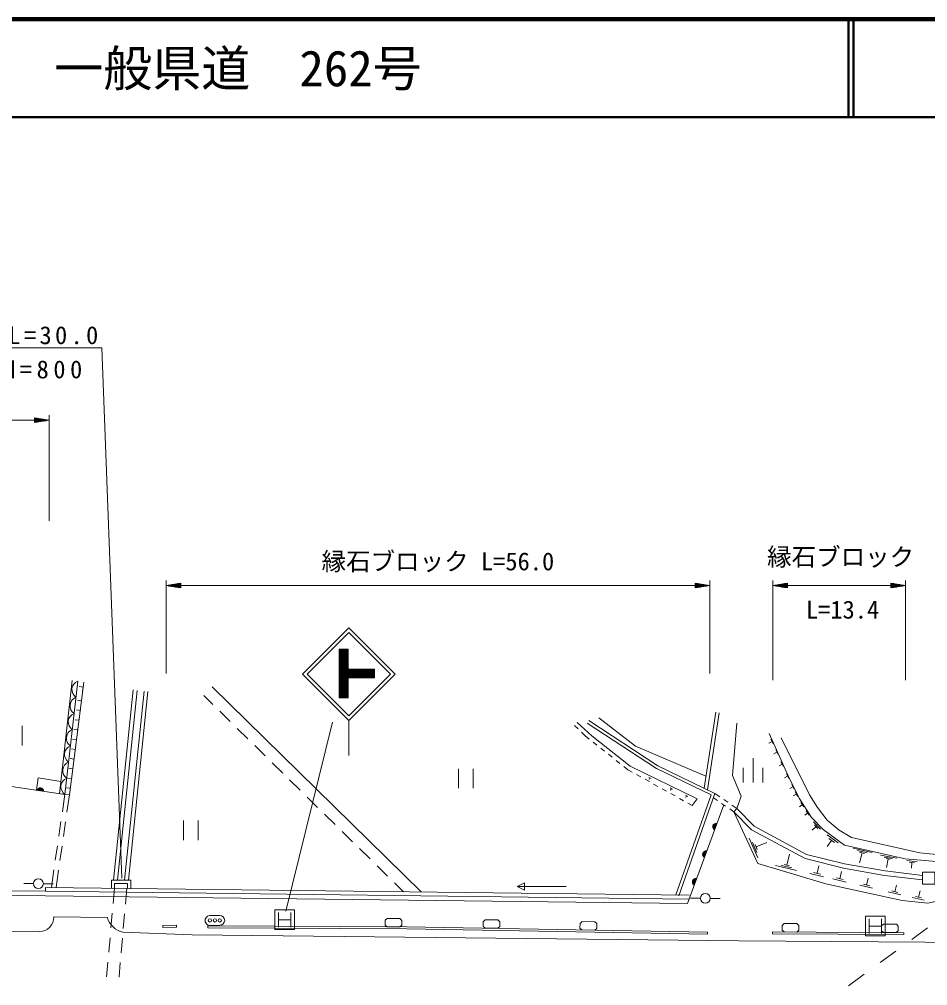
# Model space of a CAD drawing. Units: millimetres, scale not verified. Extents: x 40000 to 680000, y 20000 to 380000.
# Drawn here: x 213178 to 305808, y 281396 to 380000 of the extents above; entities that cross this region are included whole.
import ezdxf
from ezdxf.enums import TextEntityAlignment as Align

# ---------------------------------------------------------------- set-up
doc = ezdxf.new("R2010")
doc.units = ezdxf.units.MM
doc.header["$LTSCALE"] = 1000
for name, color, linetype, lineweight in [('M-BGD', 7, 'Continuous', 13), ('M-STR-HTXT', 7, 'Continuous', 13), ('M-STR-STR1', 1, 'Continuous', 13), ('M-STR-STRC', 7, 'Continuous', 13), ('M-STR-STRD', 7, 'Continuous', 13), ('M-TTL', 2, 'Continuous', 140), ('M-TTL-LINE', 7, 'Continuous', 50)]:
    doc.layers.add(name, color=color, linetype=linetype, lineweight=lineweight)
doc.layers.add('M-TTL-TXT', color=7, linetype='Continuous')
doc.styles.add('ＭＳ ゴシック', font='')
doc.styles.get('ＭＳ ゴシック').set_extended_font_data('MS Gothic')

msp = doc.modelspace()

# ---------------------------------------------------------------- linework, layer by layer
at = {"layer": 'M-BGD'}
for p, q in [((218575, 312533), (217261, 300977)), ((219136, 312469), (217822, 300913)), ((219755, 312354), (218292, 300860)), ((219692, 311858), (219295, 311909)), ((219755, 312354), (219629, 311362)), ((232858, 311894), (254168, 290963)), ((222776, 292169), (224783, 311566)), ((223178, 292164), (225181, 311525)), ((223894, 292155), (225891, 311451)), ((224296, 292150), (226289, 311410)), ((231982, 311002), (232897, 310103)), ((219515, 310470), (219118, 310520)), ((219528, 310569), (219503, 310370)), ((219389, 309478), (218992, 309528)), ((219402, 309577), (219376, 309378)), ((233611, 309402), (234681, 308351)), ((283006, 301549), (284209, 309292)), ((283342, 301387), (284562, 309237)), ((213453, 307919), (213453, 305919)), ((219263, 308486), (218866, 308536)), ((219275, 308585), (219250, 308386)), ((235394, 307650), (236465, 306599)), ((270162, 307597), (269797, 307955)), ((278150, 303552), (271076, 308195)), ((278298, 303814), (271240, 308446)), ((219136, 307494), (218740, 307544)), ((219149, 307593), (219124, 307394)), ((270883, 306890), (270519, 307247)), ((271297, 306561), (270883, 306890)), ((219010, 306502), (218613, 306552)), ((219023, 306601), (218998, 306402)), ((237178, 305898), (238248, 304847)), ((272080, 305939), (271689, 306250)), ((289942, 306320), (289625, 306153)), ((289817, 306558), (290067, 306082)), ((218884, 305510), (218487, 305560)), ((218896, 305609), (218871, 305410)), ((272863, 305317), (272472, 305628)), ((273646, 304696), (273255, 305006)), ((290439, 305221), (290122, 305054)), ((290314, 305459), (290564, 304983)), ((218758, 304518), (218361, 304568)), ((218770, 304617), (218745, 304418)), ((238962, 304147), (240032, 303095)), ((274429, 304074), (274038, 304385)), ((275235, 303434), (274821, 303763)), ((284117, 301014), (278298, 303814)), ((288005, 304626), (288005, 302126)), ((290970, 304012), (290653, 303845)), ((290845, 304249), (291095, 303774)), ((217822, 300913), (200927, 303383)), ((218631, 303526), (218235, 303576)), ((218644, 303625), (218619, 303426)), ((257951, 303535), (257951, 301535)), ((259451, 303535), (259451, 301535)), ((275679, 303187), (275235, 303434)), ((276552, 302700), (276115, 302943)), ((283745, 300860), (278150, 303552)), ((287005, 303626), (287005, 302126)), ((289005, 303626), (289005, 302126)), ((291521, 302774), (291204, 302608)), ((291396, 303012), (291646, 302537)), ((218505, 302534), (218108, 302584)), ((218518, 302633), (218492, 302434)), ((240745, 302395), (241815, 301344)), ((277426, 302213), (276989, 302457)), ((277357, 302646), (277605, 302525)), ((277481, 302585), (277400, 302420)), ((278300, 301727), (277863, 301970)), ((291942, 301912), (292192, 301437)), ((217824, 300927), (217565, 299141)), ((217822, 300913), (218292, 300860)), ((218379, 301542), (217982, 301592)), ((218292, 300860), (218038, 299105)), ((218391, 301641), (218366, 301442)), ((279173, 301240), (278736, 301484)), ((279546, 301581), (279794, 301461)), ((279670, 301521), (279590, 301356)), ((280047, 300754), (279610, 300997)), ((280137, 290650), (283745, 300860)), ((280420, 290550), (284117, 301014)), ((281098, 300827), (281346, 300706)), ((281222, 300767), (281141, 300601)), ((284117, 301014), (284607, 300675)), ((292067, 301674), (291750, 301508)), ((292409, 300945), (292092, 300778)), ((292284, 301183), (292534, 300707)), ((242529, 300643), (243599, 299592)), ((280920, 300267), (280484, 300510)), ((285006, 299834), (281304, 289789)), ((281801, 299777), (281357, 300024)), ((283962, 300574), (284384, 300282)), ((284796, 299998), (285207, 299714)), ((285018, 300391), (285430, 300107)), ((285841, 299822), (286330, 299484)), ((293022, 299861), (292732, 299651)), ((292865, 300079), (293179, 299643)), ((244312, 298891), (245383, 297840)), ((285618, 299429), (286040, 299137)), ((286040, 299137), (287857, 297307)), ((286330, 299484), (288129, 297671)), ((293568, 299014), (293278, 298805)), ((293411, 299232), (293726, 298796)), ((217421, 298152), (217206, 296667)), ((217894, 298115), (217679, 296631)), ((229908, 298251), (229908, 296251)), ((231408, 298251), (231408, 296251)), ((294172, 298107), (294892, 297352)), ((294251, 297822), (294612, 297445)), ((246096, 297139), (247166, 296088)), ((287857, 297307), (293305, 294368)), ((288129, 297671), (293468, 294791)), ((294431, 297634), (294029, 297249)), ((288476, 294429), (287609, 296455)), ((288394, 294994), (287961, 296007)), ((288313, 295558), (289393, 296020)), ((295551, 296772), (296684, 295955)), ((296008, 296212), (295572, 295608)), ((295725, 296417), (296292, 296008)), ((217063, 295678), (216847, 294193)), ((217535, 295641), (217320, 294156)), ((247880, 295388), (248950, 294336)), ((288421, 295305), (288204, 295811)), ((291440, 293684), (291708, 294828)), ((298210, 295441), (300143, 294972)), ((298662, 295195), (299629, 294960)), ((299114, 294949), (298864, 293918)), ((298872, 295007), (299356, 294890)), ((293305, 294368), (297225, 293388)), ((293468, 294791), (297319, 293828)), ((300984, 294704), (302653, 294411)), ((301382, 294519), (302216, 294373)), ((301571, 294371), (301988, 294298)), ((301779, 294335), (301623, 293445)), ((303687, 294156), (304746, 294047)), ((303938, 293987), (304467, 293933)), ((304202, 293960), (304145, 293396)), ((216704, 293204), (216445, 291418)), ((217176, 293167), (216922, 291412)), ((249663, 293636), (250733, 292585)), ((292446, 293147), (290300, 293648)), ((291943, 293415), (290870, 293666)), ((291708, 293621), (291172, 293747)), ((294877, 292777), (294172, 292942)), ((294524, 292860), (294700, 293611)), ((296854, 292309), (297024, 293038)), ((297225, 293388), (301398, 292652)), ((297319, 293828), (301464, 293098)), ((301464, 293098), (305286, 292641)), ((222572, 291344), (222582, 292171)), ((222582, 292171), (224545, 292147)), ((224535, 291320), (224545, 292147)), ((251447, 291884), (252362, 290985)), ((263939, 291512), (264689, 291887)), ((264689, 291887), (264689, 291137)), ((295185, 292507), (293776, 292836)), ((297495, 291968), (296128, 292287)), ((297196, 292230), (296513, 292389)), ((299579, 291666), (299743, 292367)), ((301398, 292652), (305281, 292188)), ((305281, 292188), (305297, 292190)), ((305286, 292641), (305297, 292642)), ((172462, 291043), (215839, 290578)), ((172467, 291493), (215844, 291028)), ((214628, 291815), (213628, 291825)), ((215628, 291799), (216628, 291777)), ((215844, 291028), (215848, 291425)), ((215844, 291028), (281469, 290237)), ((215848, 291425), (281474, 290634)), ((222892, 291340), (222750, 289779)), ((222892, 291340), (222898, 291831)), ((222898, 291831), (224210, 291815)), ((224130, 291325), (223991, 289726)), ((224204, 291324), (224210, 291815)), ((268939, 291512), (263939, 291512)), ((264689, 291137), (263939, 291512)), ((300196, 291336), (298880, 291644)), ((299908, 291589), (299250, 291742)), ((303058, 290668), (301795, 290963)), ((302781, 290910), (302150, 291058)), ((302466, 290984), (302623, 291657)), ((304878, 290414), (305030, 291063)), ((215839, 290578), (281304, 289789)), ((282636, 290316), (281636, 290338)), ((283635, 290302), (284635, 290297)), ((305449, 290109), (304231, 290394)), ((305183, 290343), (304574, 290485)), ((215248, 286926), (73503, 288467)), ((222152, 288356), (216692, 288410)), ((222660, 288784), (222524, 287290)), ((223905, 288730), (223775, 287235)), ((250489, 287585), (250492, 288068)), ((250693, 288252), (250492, 288068)), ((251995, 288245), (250693, 288252)), ((251995, 288245), (252193, 288058)), ((252191, 287575), (252193, 288058)), ((260670, 288105), (260470, 287919)), ((261972, 288105), (260670, 288105)), ((261972, 288105), (262172, 287919)), ((270564, 287937), (270361, 287754)), ((271866, 287914), (270564, 287937)), ((250688, 287398), (250489, 287585)), ((251990, 287390), (250688, 287398)), ((251990, 287390), (252191, 287575)), ((260470, 287436), (260470, 287919)), ((260670, 287251), (260470, 287436)), ((261972, 287251), (260670, 287251)), ((261972, 287251), (262172, 287436)), ((262172, 287436), (262172, 287919)), ((270353, 287272), (270361, 287754)), ((270550, 287082), (270353, 287272)), ((271851, 287060), (270550, 287082)), ((271851, 287060), (272055, 287243)), ((271866, 287914), (272063, 287725)), ((272055, 287243), (272063, 287725)), ((290959, 287064), (290961, 287547)), ((291157, 286877), (290959, 287064)), ((291163, 287732), (290961, 287547)), ((292464, 287724), (291163, 287732)), ((292459, 286869), (292660, 287054)), ((292464, 287724), (292663, 287537)), ((292660, 287054), (292663, 287537)), ((301108, 287003), (301111, 287486)), ((301307, 286816), (301108, 287003)), ((301312, 287671), (301111, 287486)), ((302614, 287663), (301312, 287671)), ((302609, 286808), (302810, 286993)), ((302614, 287663), (302813, 287476)), ((302810, 286993), (302813, 287476)), ((222434, 286294), (222298, 284800)), ((223688, 286239), (223559, 284745)), ((292459, 286869), (291157, 286877)), ((302609, 286808), (301307, 286816)), ((222207, 283804), (222072, 282310)), ((223472, 283748), (223342, 282254))]:
    msp.add_line(p, q, dxfattribs=at)
for points in [[(326317, 312422), (316206, 299514), (310825, 295725), (308864, 294706), (307373, 294698), (305020, 294949), (298054, 296518), (296783, 297263), (295575, 298267), (294571, 299569), (293756, 300879), (290885, 306684)], [(272279, 308723), (276010, 305835), (283196, 302773)], [(270071, 308255), (271557, 306885), (275467, 303787), (282307, 300462), (281801, 299777)], [(286359, 308192), (285909, 302857), (286796, 300726), (286330, 299484), (286040, 299137), (288503, 293863), (295426, 291785), (299768, 290823), (303210, 290099), (305822, 289817), (306916, 290046), (307569, 290849), (308042, 292428)], [(289661, 307115), (291575, 302817), (292705, 300542), (293975, 298573), (295136, 297318), (297333, 295733), (303498, 294329), (307122, 294047), (308644, 294086)], [(214943, 301334), (215113, 302592), (217403, 302229)], [(367220, 285377), (286552, 285962), (230786, 286581), (223742, 286852)]]:
    msp.add_lwpolyline(points, dxfattribs=at)
msp.add_lwpolyline([(305297, 292980), (306531, 292980), (306531, 291767), (305297, 291767)], close=True, dxfattribs=at)
for centre in [(215128, 291810), (283135, 290305)]:
    msp.add_circle(centre, 500, dxfattribs=at)
for centre, radius, start, end in [((219479, 311594), 940, 111.42836, 235.60008), ((219291, 309943), 940, 111.42836, 235.60008), ((219104, 308292), 940, 111.42836, 235.60008), ((218916, 306641), 940, 111.42836, 235.60008), ((218728, 304990), 940, 111.42836, 235.60008), ((218541, 303340), 940, 111.42836, 235.60008), ((218353, 301689), 940, 111.42836, 235.60008), ((215304, 301226), 354, 0.47968, 162.88486), ((215304, 301226), 283, 2.70372, 160.66082), ((215304, 301226), 212, 6.45004, 156.91449), ((215304, 301226), 142, 14.16177, 149.20276), ((215304, 301226), 100, 24.47943, 138.8851), ((215304, 301226), 100, 24.47943, 138.8851), ((284243, 297608), 354, 78.56763, 240.97281), ((284243, 297608), 283, 80.79167, 238.74877), ((284243, 297608), 212, 84.538, 235.00245), ((284243, 297608), 142, 92.24973, 227.29072), ((284243, 297608), 100, 102.56739, 216.97306), ((284243, 297608), 100, 102.56739, 216.97306), ((283206, 294793), 354, 78.56763, 240.97281), ((283206, 294793), 283, 80.79167, 238.74877), ((283206, 294793), 212, 84.538, 235.00245), ((283206, 294793), 142, 92.24973, 227.29072), ((283206, 294793), 100, 102.56739, 216.97306), ((283206, 294793), 100, 102.56739, 216.97306), ((282168, 291978), 354, 78.56763, 240.97281), ((282168, 291978), 283, 80.79167, 238.74877), ((282168, 291978), 212, 84.538, 235.00245), ((282168, 291978), 142, 92.24973, 227.29072), ((282168, 291978), 100, 102.56739, 216.97306), ((282168, 291978), 100, 102.56739, 216.97306), ((215254, 288365), 1438, 269.7648, 1.81446), ((224213, 288943), 2143, 195.88162, 257.29094)]:
    msp.add_arc(centre, radius, start, end, dxfattribs=at)
at = {"layer": 'M-STR-HTXT'}
for p, q in [((216210, 339098), (214710, 339348)), ((214710, 339348), (214710, 338848)), ((215010, 339298), (214710, 339298)), ((214710, 339248), (215310, 339248)), ((215610, 339198), (214710, 339198)), ((216210, 328828), (216210, 339598)), ((74930, 339098), (214710, 339098)), ((214710, 339148), (215910, 339148)), ((216210, 339098), (214710, 338848)), ((216210, 339098), (214710, 339098)), ((214710, 339048), (215910, 339048)), ((215610, 338998), (214710, 338998)), ((214710, 338948), (215310, 338948)), ((215010, 338898), (214710, 338898)), ((228139, 313251), (228139, 322725)), ((228139, 322225), (229639, 322475)), ((229639, 321975), (229639, 322475)), ((283583, 322225), (282083, 322475)), ((282083, 322475), (282083, 321975)), ((283583, 313251), (283583, 322725)), ((290017, 312578), (290017, 322725)), ((290017, 322225), (291517, 322475)), ((291517, 321975), (291517, 322475)), ((303560, 322225), (302060, 322475)), ((302060, 322475), (302060, 321975)), ((303560, 312578), (303560, 322725)), ((228139, 322225), (229639, 321975)), ((228139, 322225), (229639, 322225)), ((229639, 322275), (228439, 322275)), ((229639, 322175), (228439, 322175)), ((228739, 322325), (229639, 322325)), ((228739, 322125), (229639, 322125)), ((229639, 322375), (229039, 322375)), ((229639, 322075), (229039, 322075)), ((229339, 322425), (229639, 322425)), ((229339, 322025), (229639, 322025)), ((229639, 322225), (282083, 322225)), ((282383, 322425), (282083, 322425)), ((282083, 322375), (282683, 322375)), ((282983, 322325), (282083, 322325)), ((282083, 322275), (283283, 322275)), ((283583, 322225), (282083, 321975)), ((283583, 322225), (282083, 322225)), ((282083, 322175), (283283, 322175)), ((282983, 322125), (282083, 322125)), ((282083, 322075), (282683, 322075)), ((282383, 322025), (282083, 322025)), ((290017, 322225), (291517, 321975)), ((290017, 322225), (291517, 322225)), ((291517, 322275), (290317, 322275)), ((291517, 322175), (290317, 322175)), ((290617, 322325), (291517, 322325)), ((290617, 322125), (291517, 322125)), ((291517, 322375), (290917, 322375)), ((291517, 322075), (290917, 322075)), ((291217, 322425), (291517, 322425)), ((291217, 322025), (291517, 322025)), ((291517, 322225), (302060, 322225)), ((302360, 322425), (302060, 322425)), ((302060, 322375), (302660, 322375)), ((302960, 322325), (302060, 322325)), ((302060, 322275), (303260, 322275)), ((303560, 322225), (302060, 321975)), ((303560, 322225), (302060, 322225)), ((302060, 322175), (303260, 322175)), ((302960, 322125), (302060, 322125)), ((302060, 322075), (302660, 322075)), ((302360, 322025), (302060, 322025))]:
    msp.add_line(p, q, dxfattribs=at)
msp.add_lwpolyline([(223624, 292365), (221577, 346468), (196377, 346468)], dxfattribs=at)
at = {"layer": 'M-STR-STR1'}
for p, q in [((305799, 287290), (304183, 286111)), ((302567, 284933), (300952, 283754)), ((299336, 282575), (297720, 281396))]:
    msp.add_line(p, q, dxfattribs=at)
at = {"layer": 'M-STR-STRC'}
for p, q in [((242045, 313185), (246783, 317922)), ((246783, 317922), (251520, 313185)), ((242540, 313185), (246783, 317427)), ((246783, 317427), (251025, 313185)), ((245800, 315723), (245800, 310758)), ((246700, 315723), (245800, 315723)), ((245800, 315596), (245927, 315723)), ((245800, 315455), (246068, 315723)), ((245800, 315314), (246210, 315723)), ((245800, 315172), (246351, 315723)), ((245800, 315031), (246493, 315723)), ((245800, 314889), (246634, 315723)), ((246700, 314807), (245800, 315707)), ((245800, 314748), (246700, 315648)), ((246700, 314665), (245800, 315565)), ((246700, 314948), (245925, 315723)), ((246700, 315089), (246067, 315723)), ((246700, 315231), (246208, 315723)), ((246700, 315372), (246350, 315723)), ((246700, 315514), (246491, 315723)), ((246700, 315655), (246633, 315723)), ((246700, 315723), (246700, 313691)), ((245800, 314607), (246700, 315507)), ((246700, 314524), (245800, 315424)), ((245800, 314465), (246700, 315365)), ((246700, 314382), (245800, 315282)), ((245800, 314324), (246700, 315224)), ((246700, 314241), (245800, 315141)), ((245800, 314182), (246700, 315082)), ((246700, 314099), (245800, 314999)), ((245800, 314041), (246700, 314941)), ((246700, 313958), (245800, 314858)), ((245800, 313899), (246700, 314799)), ((246700, 313817), (245800, 314717)), ((245800, 313758), (246700, 314658)), ((247585, 312791), (245800, 314575)), ((245800, 313617), (246700, 314517)), ((247444, 312791), (245800, 314434)), ((245800, 313475), (246700, 314375)), ((247302, 312791), (245800, 314292)), ((245800, 313334), (246700, 314234)), ((247161, 312791), (245800, 314151)), ((245800, 313192), (246700, 314092)), ((247019, 312791), (245800, 314009)), ((245800, 313051), (246700, 313951)), ((246878, 312791), (245800, 313868)), ((245800, 312909), (246700, 313809)), ((246736, 312791), (245800, 313726)), ((245800, 312768), (246723, 313691)), ((245800, 312627), (246864, 313691)), ((245800, 312485), (247006, 313691)), ((245800, 312344), (247147, 313691)), ((245800, 312202), (247289, 313691)), ((245800, 312061), (247430, 313691)), ((245800, 311919), (247572, 313691)), ((246700, 312685), (245800, 313585)), ((246700, 313691), (249393, 313691)), ((246813, 312791), (247713, 313691)), ((247726, 312791), (246826, 313691)), ((246954, 312791), (247854, 313691)), ((247868, 312791), (246968, 313691)), ((247096, 312791), (247996, 313691)), ((248009, 312791), (247109, 313691)), ((247237, 312791), (248137, 313691)), ((248151, 312791), (247251, 313691)), ((247379, 312791), (248279, 313691)), ((248292, 312791), (247392, 313691)), ((247520, 312791), (248420, 313691)), ((248434, 312791), (247534, 313691)), ((247662, 312791), (248562, 313691)), ((248575, 312791), (247675, 313691)), ((247803, 312791), (248703, 313691)), ((248716, 312791), (247816, 313691)), ((247944, 312791), (248844, 313691)), ((248858, 312791), (247958, 313691)), ((248086, 312791), (248986, 313691)), ((248999, 312791), (248099, 313691)), ((248227, 312791), (249127, 313691)), ((249141, 312791), (248241, 313691)), ((248369, 312791), (249269, 313691)), ((249282, 312791), (248382, 313691)), ((248510, 312791), (249393, 313674)), ((249393, 312821), (248524, 313691)), ((249393, 312962), (248665, 313691)), ((249393, 313104), (248807, 313691)), ((249393, 313245), (248948, 313691)), ((249393, 313387), (249089, 313691)), ((249393, 313528), (249231, 313691)), ((249393, 313669), (249372, 313691)), ((249393, 313691), (249393, 312791)), ((242045, 313185), (246783, 308447)), ((242540, 313185), (246783, 308942)), ((246700, 312544), (245800, 313444)), ((246700, 312402), (245800, 313302)), ((246700, 312261), (245800, 313161)), ((246700, 312119), (245800, 313019)), ((246700, 311978), (245800, 312878)), ((246700, 311836), (245800, 312736)), ((245800, 311778), (246700, 312678)), ((246700, 311695), (245800, 312595)), ((249393, 312791), (246700, 312791)), ((246700, 312791), (246700, 310758)), ((246783, 308942), (251025, 313185)), ((246783, 308447), (251520, 313185)), ((248652, 312791), (249393, 313532)), ((248793, 312791), (249393, 313391)), ((248934, 312791), (249393, 313249)), ((249076, 312791), (249393, 313108)), ((249217, 312791), (249393, 312967)), ((249359, 312791), (249393, 312825)), ((245800, 311637), (246700, 312537)), ((246700, 311554), (245800, 312454)), ((245800, 311495), (246700, 312395)), ((246700, 311412), (245800, 312312)), ((245800, 311354), (246700, 312254)), ((246700, 311271), (245800, 312171)), ((245800, 311212), (246700, 312112)), ((246700, 311129), (245800, 312029)), ((245800, 311071), (246700, 311971)), ((246700, 310988), (245800, 311888)), ((245800, 310929), (246700, 311829)), ((246700, 310846), (245800, 311746)), ((245800, 310788), (246700, 311688)), ((246647, 310758), (245800, 311605)), ((246506, 310758), (245800, 311464)), ((246365, 310758), (245800, 311322)), ((246223, 310758), (245800, 311181)), ((246082, 310758), (245800, 311039)), ((245940, 310758), (245800, 310898)), ((246700, 310758), (245800, 310758)), ((245912, 310758), (246700, 311547)), ((246053, 310758), (246700, 311405)), ((246195, 310758), (246700, 311264)), ((246336, 310758), (246700, 311122)), ((246478, 310758), (246700, 310981)), ((246619, 310758), (246700, 310839)), ((245108, 308275), (240361, 289004)), ((246783, 308447), (246783, 304892)), ((239224, 287119), (239224, 289119)), ((239224, 289119), (241224, 289119)), ((241224, 289119), (241224, 287119)), ((232613, 288551), (233613, 288559)), ((239599, 288869), (239599, 287369)), ((239599, 288119), (240849, 288119)), ((240849, 288869), (240849, 287369)), ((299482, 286482), (299482, 288482)), ((299482, 288482), (301482, 288482)), ((299857, 288232), (299857, 286732)), ((301107, 288232), (301107, 286732)), ((301482, 288482), (301482, 286482)), ((233621, 287559), (232621, 287551)), ((241224, 287119), (239224, 287119)), ((299857, 287482), (301107, 287482)), ((301482, 286482), (299482, 286482))]:
    msp.add_line(p, q, dxfattribs=at)
for centre in [(232617, 288051), (233117, 288055), (233617, 288059)]:
    msp.add_circle(centre, 167, dxfattribs=at)
for centre, start, end in [((232617, 288051), 90.45836, 270.45836), ((233617, 288059), 270.45836, 90.45836)]:
    msp.add_arc(centre, 500, start, end, dxfattribs=at)
at = {"layer": 'M-STR-STRD'}
for p, q in [((227816, 287530), (229209, 287557)), ((227816, 287330), (227816, 287530)), ((227816, 287330), (229209, 287357)), ((229209, 287357), (229209, 287557)), ((232392, 287303), (232394, 287503)), ((232392, 287303), (252708, 287186)), ((232394, 287503), (252710, 287386)), ((252708, 287186), (283369, 286664)), ((252710, 287386), (283370, 286864)), ((283369, 286664), (283370, 286864)), ((289996, 286884), (303368, 286804)), ((289996, 286684), (289996, 286884)), ((289996, 286684), (303367, 286604)), ((303367, 286604), (303368, 286804))]:
    msp.add_line(p, q, dxfattribs=at)
at = {"layer": 'M-TTL'}
msp.add_line((680000, 380000), (40000, 380000), dxfattribs=at)
at = {"layer": 'M-TTL-LINE'}
for p, q in [((297750, 380000), (297750, 370000)), ((298250, 380000), (298250, 370000)), ((40000, 370000), (680000, 370000))]:
    msp.add_line(p, q, dxfattribs=at)

# ---------------------------------------------------------------- texts
at = {"layer": 'M-STR-HTXT', "style": 'ＭＳ ゴシック'}
for s, p in [('縁石ブロック L=56.0', (255861, 323225)), ('縁石ブロック', (296931, 323682)), ('L=13.4', (297128, 318301))]:
    msp.add_text(s, height=1833, dxfattribs=at).set_placement(p, align=Align.BOTTOM_CENTER)
at = {"layer": 'M-STR-HTXT', "char_height": 1833, "attachment_point": 8, "style": 'ＭＳ ゴシック'}
for s, insert in [('\\T1.27;ボックス\u3000L=30.0', (208877, 346668)), ('\\T1.37;W=800\u3000H=800', (209804, 343337))]:
    msp.add_mtext(s, dxfattribs=dict(at, insert=insert))
at = {"layer": 'M-TTL-TXT', "style": 'ＭＳ ゴシック'}
msp.add_text('一般県道\u3000262号', height=3666, dxfattribs=at).set_placement((216734, 375000), align=Align.MIDDLE_LEFT)

doc.saveas('drawing.dxf')
